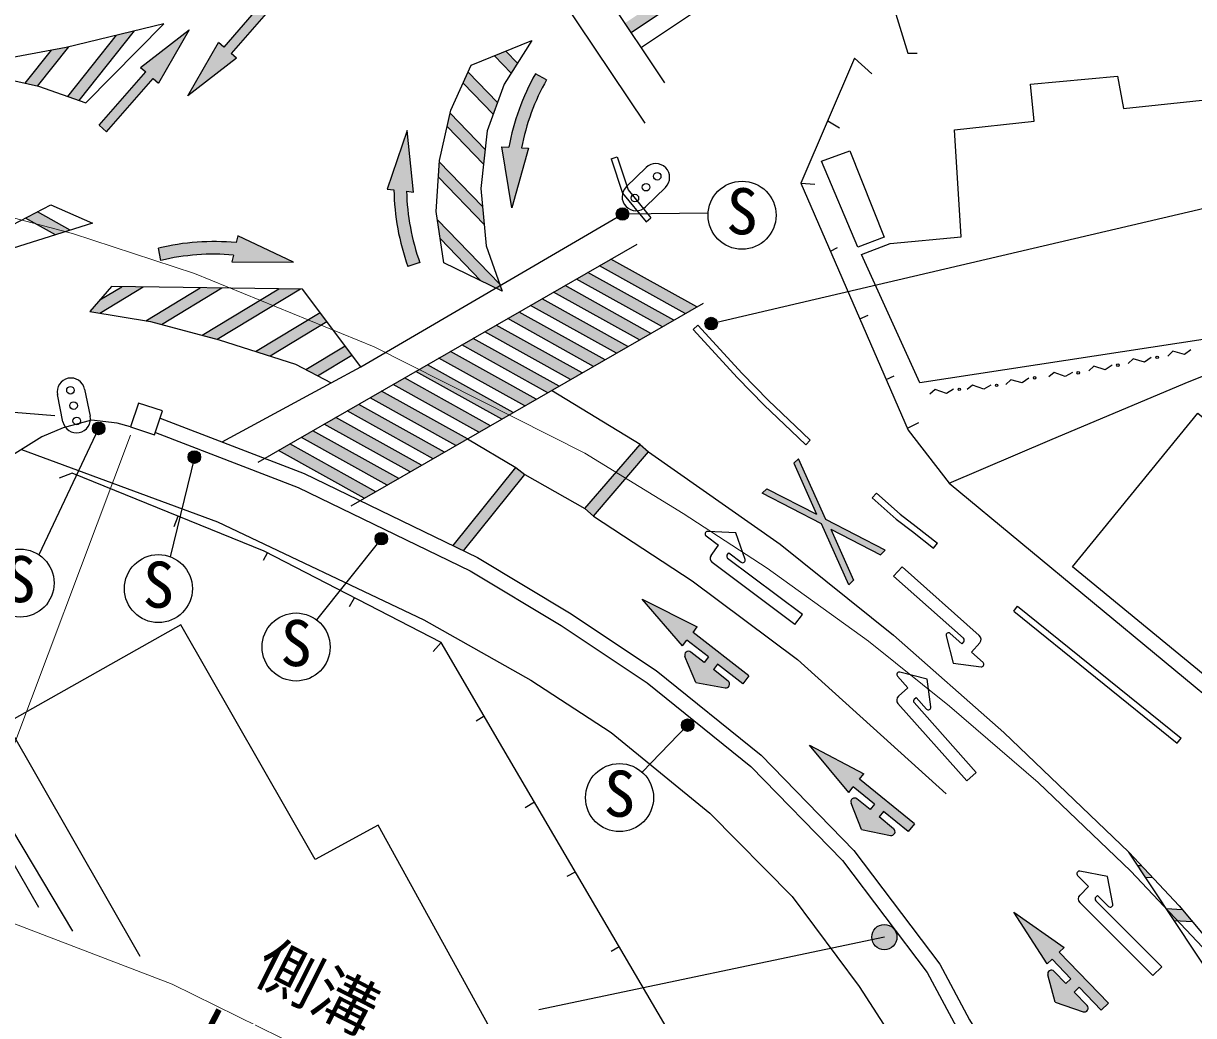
# Model space of a CAD drawing. Units: millimetres at full size, sheet at 1:1000; details may follow other scales. Extents: x 40000 to 680000, y 20000 to 380000.
# Drawn here: x 477928 to 524375, y 270350 to 309737 of the extents above; entities that cross this region are included whole.
import ezdxf
from ezdxf.enums import TextEntityAlignment as Align

# ---------------------------------------------------------------- set-up
doc = ezdxf.new("R2010")
doc.units = ezdxf.units.MM
doc.header["$LTSCALE"] = 1000
doc.linetypes.add('CHAIN', pattern=[18.5, 12, -1.5, 3.5, -1.5])
for name, color, linetype, lineweight in [('M-BGD', 7, 'Continuous', 25), ('M-BGD-EXST', 7, 'Continuous', 25), ('M-BMK', 2, 'CHAIN', 13), ('M-STR-HTXT', 7, 'Continuous', 13), ('M-STR-STRC', 7, 'Continuous', 25)]:
    doc.layers.add(name, color=color, linetype=linetype, lineweight=lineweight)
doc.styles.add('ＭＳ ゴシック', font='')
doc.styles.get('ＭＳ ゴシック').set_extended_font_data('MS Gothic')

msp = doc.modelspace()

# ---------------------------------------------------------------- hatches: boundary and pattern name
at = {"layer": 'M-BGD-EXST'}
for points in [[(501958, 302171, 0.41421), (501708, 302421, 0.41421), (501458, 302171, 1)], [(505476, 297819, 0.41421), (505226, 298069, 0.41421), (504976, 297819, 1)], [(481164, 293659, 0.41421), (480914, 293909, 0.41421), (480664, 293659, 1)], [(484963, 292522, 0.41421), (484713, 292772, 0.41421), (484463, 292522, 1)], [(492384, 289282, 0.41421), (492134, 289532, 0.41421), (491884, 289282, 1)], [(504543, 281880, 0.41421), (504293, 282130, 0.41421), (504043, 281880, 1)]]:
    msp.add_hatch(color=256, dxfattribs=at).paths.add_polyline_path(points)
at = {"layer": 'M-STR-STRC'}
for points in [[(504549, 311034), (504300, 311409), (501809, 309750), (502058, 309376)], [(486180, 308539), (488021, 310664), (487721, 310924), (485879, 308800), (485672, 308980), (484459, 306858), (486388, 308359)], [(482340, 309442), (481627, 309269), (479688, 306833), (480138, 306675)], [(482785, 307811), (480933, 305696), (481232, 305434), (483084, 307550), (483291, 307369), (484513, 309484), (482578, 307993)], [(479726, 308807), (479631, 308784), (479046, 308675), (477999, 307359), (478486, 307249)], [(497537, 308154), (497072, 308634), (496622, 308452), (497289, 307763)], [(495579, 307803), (495379, 307363), (496575, 306129), (496746, 306599)], [(497318, 302420), (496918, 304837), (497195, 304822), (497226, 304983), (497259, 305143), (497296, 305302), (497335, 305461), (497377, 305619), (497422, 305776), (497470, 305933), (497520, 306088), (497573, 306243), (497629, 306397), (497687, 306549), (497748, 306701), (497812, 306852), (497878, 307001), (497947, 307149), (498018, 307296), (498093, 307442), (498169, 307587), (498248, 307730), (498693, 307502), (498642, 307409), (498568, 307272), (498497, 307135), (498428, 306996), (498362, 306856), (498298, 306714), (498236, 306572), (498177, 306429), (498121, 306284), (498067, 306139), (498016, 305993), (497967, 305846), (497921, 305698), (497877, 305549), (497836, 305399), (497798, 305249), (497762, 305098), (497729, 304947), (497698, 304795), (497975, 304780)], [(494864, 306170), (494745, 305646), (496192, 304152), (496256, 304733)], [(493161, 305479), (492361, 303163), (492637, 303132), (492640, 302968), (492647, 302805), (492656, 302642), (492668, 302478), (492683, 302316), (492701, 302153), (492722, 301991), (492745, 301829), (492772, 301668), (492801, 301507), (492833, 301346), (492867, 301187), (492905, 301027), (492945, 300869), (492988, 300711), (493034, 300554), (493083, 300398), (493134, 300243), (493188, 300088), (493665, 300239), (493629, 300339), (493580, 300486), (493533, 300634), (493488, 300782), (493446, 300931), (493407, 301081), (493370, 301232), (493336, 301383), (493305, 301535), (493276, 301687), (493250, 301840), (493226, 301993), (493206, 302147), (493188, 302301), (493172, 302455), (493160, 302610), (493150, 302764), (493142, 302919), (493138, 303074), (493414, 303042)], [(494435, 304241), (494397, 303633), (496221, 301750), (496153, 302468)], [(478486, 302258), (478008, 302009), (479198, 301344), (479787, 301530)], [(494362, 301945), (494478, 301179), (496077, 299527), (496935, 299112), (496836, 299390)], [(488649, 300257), (486434, 301304), (486373, 301033), (486210, 301048), (486047, 301059), (485883, 301068), (485720, 301073), (485557, 301076), (485393, 301076), (485230, 301073), (485066, 301067), (484903, 301059), (484740, 301047), (484577, 301033), (484414, 301016), (484252, 300996), (484090, 300973), (483929, 300947), (483767, 300919), (483607, 300888), (483447, 300853), (483288, 300817), (483385, 300326), (483489, 300350), (483640, 300384), (483792, 300414), (483945, 300443), (484098, 300468), (484251, 300491), (484405, 300511), (484559, 300528), (484713, 300543), (484867, 300555), (485022, 300564), (485177, 300571), (485332, 300575), (485487, 300576), (485642, 300575), (485797, 300570), (485952, 300564), (486106, 300554), (486261, 300542), (486199, 300271)], [(501247, 300375), (500791, 300113), (504199, 298218), (504654, 298480)], [(500336, 299851), (499881, 299589), (503289, 297695), (503744, 297956)], [(482680, 299274), (481829, 299285), (480961, 298760), (480559, 298298), (480959, 298233)], [(485801, 299234), (484950, 299245), (482787, 297936), (482968, 297907), (483412, 297788)], [(488922, 299194), (488071, 299205), (485019, 297358), (485621, 297197)], [(499426, 299328), (498971, 299066), (502379, 297171), (502834, 297433)], [(498516, 298804), (498061, 298542), (501469, 296647), (501924, 296909)], [(489972, 297901), (489701, 298263), (487146, 296717), (487717, 296536)], [(497606, 298280), (497151, 298018), (500559, 296123), (501014, 296385)], [(496696, 297756), (496241, 297495), (499649, 295600), (500104, 295862)], [(490965, 296573), (490694, 296935), (489143, 295997), (489607, 295751)], [(495786, 297233), (495331, 296971), (498739, 295076), (499194, 295338)], [(494876, 296709), (494421, 296447), (497828, 294552), (498284, 294814)], [(493966, 296185), (493510, 295923), (496918, 294029), (497373, 294290)], [(493055, 295662), (492600, 295400), (496008, 293505), (496463, 293767)], [(492145, 295138), (491690, 294876), (495098, 292981), (495553, 293243)], [(491235, 294614), (490780, 294352), (494188, 292457), (494643, 292719)], [(490325, 294090), (489870, 293829), (493278, 291934), (493733, 292196)], [(489415, 293567), (488960, 293305), (492368, 291410), (492823, 291672)], [(488505, 293043), (488050, 292781), (491458, 290886), (491913, 291148)], [(502743, 292733), (502402, 293026), (500211, 290474), (500552, 290181)], [(509600, 289869), (510684, 287452), (510876, 287634), (509973, 289657), (511944, 288645), (512136, 288827), (509782, 290041), (508699, 292458), (508506, 292276), (509409, 290252), (507438, 291265), (507246, 291083)], [(497827, 291829), (497476, 292110), (494980, 289005), (495396, 288804)], [(505314, 284083), (505483, 284300), (506482, 283523), (506726, 283837), (504506, 285563), (504675, 285780), (502492, 286877), (504093, 285032), (504262, 285249), (505114, 284586), (504946, 284369), (504417, 284780, 0.77336), (504187, 284603), (504623, 283575), (505782, 283360, 0.78564), (505901, 283626)], [(511893, 278237), (512066, 278450), (513048, 277653), (513299, 277961), (511117, 279734), (511290, 279947), (509131, 281091), (510693, 279212), (510866, 279425), (511704, 278745), (511531, 278531), (511011, 278954, 0.77336), (510777, 278781), (511192, 277744), (512345, 277505, 0.78564), (512470, 277768)], [(522308, 276304), (522159, 276312), (522469, 275844), (522751, 275829)], [(523917, 274563), (523297, 274597), (523607, 274129), (524315, 274090)], [(519631, 271286), (519829, 271477), (520707, 270567), (520993, 270843), (519041, 272866), (519239, 273057), (517234, 274454), (518557, 272399), (518755, 272590), (519504, 271813), (519306, 271622), (518841, 272104, 0.77336), (518588, 271962), (518875, 270882), (519991, 270505, 0.78564), (520147, 270751)], [(512600, 273466, 0.41421), (512100, 273966, 0.41421), (511600, 273466, 1)]]:
    msp.add_hatch(color=256, dxfattribs=at).paths.add_polyline_path(points)
h = msp.add_hatch(color=256, dxfattribs=at)
edge = h.paths.add_edge_path()
edge.add_line((505861, 288640), (505921, 288720))
h = msp.add_hatch(color=256, dxfattribs=at)
edge = h.paths.add_edge_path()
edge.add_line((515247, 285186), (515181, 285111))
h = msp.add_hatch(color=256, dxfattribs=at)
edge = h.paths.add_edge_path()
edge.add_line((513289, 282917), (513364, 282984))
h = msp.add_hatch(color=256, dxfattribs=at)
edge = h.paths.add_edge_path()
edge.add_line((520493, 275054), (520564, 275124))

# ---------------------------------------------------------------- linework, layer by layer
at = {"layer": 'M-BGD'}
for p, q in [((504410, 310075), (502458, 308775)), ((509851, 305872), (510318, 305597)), ((501254, 304358), (501491, 304438)), ((508784, 303391), (509344, 303351)), ((502641, 301865), (502835, 302023)), ((509959, 300692), (510246, 300841)), ((504512, 297591), (504697, 297760)), ((511128, 298008), (511462, 298155)), ((512175, 295601), (512495, 295748)), ((513017, 293668), (513469, 293890)), ((508989, 293013), (509159, 293196)), ((511623, 290907), (511789, 291093)), ((483918, 289760), (484071, 290170)), ((514054, 288908), (514208, 289105)), ((487454, 288433), (487618, 288715)), ((490870, 286596), (491065, 286935)), ((517234, 286409), (517391, 286603)), ((517391, 286603), (523878, 281366)), ((517234, 286409), (523721, 281171)), ((494186, 284807), (494515, 285155)), ((495902, 282045), (496213, 282249)), ((523721, 281171), (523878, 281366)), ((497838, 278612), (498213, 278831)), ((477490, 277695), (479880, 273705)), ((499513, 275881), (499836, 276059)), ((501253, 272911), (501575, 273089))]:
    msp.add_line(p, q, dxfattribs=at)
for points in [[(513257, 311989), (512290, 310975), (513030, 308549), (513399, 308549)], [(511600, 307740), (510918, 308353), (508784, 303391), (513048, 293596), (514674, 291491), (526055, 282063), (536314, 273625), (543401, 267834), (546080, 263758), (548673, 259052), (550763, 255032), (552095, 252068)], [(501254, 304358), (501711, 303001), (502641, 301865)], [(501491, 304438), (501934, 303124), (502835, 302023)], [(514674, 291491), (518671, 293199), (524036, 295454), (528571, 297281), (530303, 297234), (528238, 302096)], [(504697, 297760), (506457, 295838), (507504, 294765), (508570, 293742), (509159, 293196)], [(504512, 297591), (506275, 295667), (507328, 294587), (508398, 293560), (508989, 293013)], [(522697, 296474), (522431, 296295), (521978, 296425), (521777, 296236)], [(524271, 296784), (524010, 296600), (523554, 296720), (523357, 296527)], [(519562, 295876), (519283, 295719), (518841, 295884), (518626, 295712)], [(521137, 296164), (520868, 295990), (520417, 296127), (520213, 295942)], [(517832, 295655), (517571, 295470), (517115, 295589), (516918, 295396)], [(514841, 295214), (514566, 295049), (514120, 295202), (513910, 295025)], [(516321, 295374), (516045, 295213), (515601, 295373), (515388, 295198)], [(483353, 294071), (489069, 291866), (495948, 288536), (499598, 286341), (503048, 284048), (507205, 280685), (510889, 276905), (514308, 272389), (515481, 270184), (517531, 266859), (515151, 265247)], [(482184, 293716), (481651, 293862), (480634, 293981), (479508, 293678), (478664, 293331), (471054, 288578), (466239, 285619), (457986, 280497)], [(483166, 293500), (488830, 291315), (495662, 288008), (499277, 285834), (502692, 283563), (506800, 280241), (510433, 276513), (513801, 272065), (514961, 269886), (516719, 267033), (514815, 265743)], [(477856, 292827), (485627, 289956), (493827, 286059), (498074, 283659), (501253, 281584), (505178, 278380), (508442, 275076), (511097, 271509), (514815, 265743)], [(512406, 253835), (512688, 254041), (503571, 269680), (496962, 280966), (494515, 285155), (487484, 288784), (479862, 291879), (479346, 291688)], [(511623, 290907), (512574, 290059), (513214, 289566), (514054, 288908)], [(511789, 291093), (512734, 290252), (513367, 289764), (514208, 289105)], [(496926, 268975), (492004, 277908), (489503, 276540), (484179, 285857), (477251, 281962), (482545, 272704)], [(462284, 279602), (461113, 281552), (464949, 283762), (467939, 278952), (470832, 280707), (469922, 282397), (472424, 283664), (471801, 284532), (473002, 285271), (477490, 277695), (476922, 277417), (478525, 274657)]]:
    msp.add_lwpolyline(points, dxfattribs=at)
for points in [[(511194, 300562), (512337, 301001), (515148, 301265), (514884, 305510), (518047, 305861), (517901, 307325), (521356, 307647), (521591, 306359), (525720, 306798), (526803, 302612), (527828, 302641), (528473, 297752), (513508, 295468)], [(509603, 304266), (510728, 304674), (512097, 301248), (511049, 300851)], [(482184, 293716), (483135, 293405), (483446, 294355), (482495, 294667)], [(524547, 294265), (535971, 284770), (531048, 278725), (519570, 288167)]]:
    msp.add_lwpolyline(points, close=True, dxfattribs=at)
for centre in [(522931, 296482), (519796, 295865), (521371, 296168), (516556, 295367), (518066, 295669), (515075, 295210)]:
    msp.add_circle(centre, 50, dxfattribs=at)
at = {"layer": 'M-BGD-EXST'}
for p, q in [((505226, 297819), (534870, 304769)), ((501708, 302171), (505105, 302218)), ((480914, 293659), (478546, 288642)), ((484713, 292522), (483750, 288568)), ((492134, 289282), (489567, 286059)), ((504293, 281880), (502483, 280014))]:
    msp.add_line(p, q, dxfattribs=at)
for centre, radius in [((506452, 302123), 1350), ((501708, 302171), 250), ((505226, 297819), 250), ((480914, 293659), 250), ((484713, 292522), 250), ((492134, 289282), 250), ((477796, 287520), 1350), ((483286, 287300), 1350), ((488752, 284982), 1350), ((504293, 281880), 250), ((501588, 279003), 1350)]:
    msp.add_circle(centre, radius, dxfattribs=at)
at = {"layer": 'M-BMK'}
msp.add_lwpolyline([(436217, 305159), (446667, 305814), (451031, 305918), (455270, 305762), (460955, 305323), (467369, 304338), (473881, 302992), (479878, 301394), (484717, 299809), (491851, 296901), (500206, 292675), (504109, 290280), (507450, 288111), (511473, 285217), (514691, 282632), (518204, 279603), (521882, 276089), (526435, 271241), (529878, 267024), (534087, 261111), (536922, 256736), (539000, 253026), (540772, 249507), (541958, 247091)], dxfattribs=at)
at = {"layer": 'M-STR-HTXT'}
msp.add_line((474897, 274039), (482175, 293392), dxfattribs=at)
msp.add_lwpolyline([(475215, 274887), (483834, 271592), (491574, 267785), (497600, 264209), (502830, 260674), (507932, 256633)], dxfattribs=at)
at = {"layer": 'M-STR-STRC'}
for p, q in [((503391, 307373), (495345, 319458)), ((494582, 317735), (502587, 305771)), ((487721, 310924), (485879, 308800)), ((504549, 311034), (502058, 309376)), ((504549, 311034), (502058, 309376)), ((488021, 310664), (486180, 308539)), ((480138, 306675), (482340, 309442)), ((482578, 307993), (484513, 309484)), ((484513, 309484), (483291, 307369)), ((479688, 306833), (481627, 309269)), ((484459, 306858), (485672, 308980)), ((485879, 308800), (485672, 308980)), ((477999, 307359), (479046, 308675)), ((478486, 307249), (479726, 308807)), ((486388, 308359), (486180, 308539)), ((496622, 308452), (497289, 307763)), ((497072, 308634), (497537, 308154)), ((482578, 307993), (482785, 307811)), ((486388, 308359), (484459, 306858)), ((480933, 305696), (482785, 307811)), ((481232, 305434), (483084, 307550)), ((483084, 307550), (483291, 307369)), ((495579, 307803), (496746, 306599)), ((498693, 307502), (498248, 307730)), ((495379, 307363), (496575, 306129)), ((494864, 306170), (496256, 304733)), ((481232, 305434), (480933, 305696)), ((494745, 305646), (496192, 304152)), ((493161, 305479), (492361, 303163)), ((493414, 303042), (493161, 305479)), ((497318, 302420), (496918, 304837)), ((496918, 304837), (497195, 304822)), ((497975, 304780), (497318, 302420)), ((497698, 304795), (497975, 304780)), ((494435, 304241), (496153, 302468)), ((501857, 303246), (502644, 304014)), ((494397, 303633), (496221, 301750)), ((492361, 303163), (492637, 303132)), ((493138, 303074), (493414, 303042)), ((503412, 303227), (502625, 302459)), ((479198, 301344), (478008, 302009)), ((479787, 301530), (478486, 302258)), ((491318, 296101), (501492, 302045)), ((494362, 301945), (496836, 299390)), ((486434, 301304), (486373, 301033)), ((488649, 300257), (486434, 301304)), ((494478, 301179), (496077, 299527)), ((483385, 300326), (483288, 300817)), ((486261, 300542), (486199, 300271)), ((487240, 292315), (502294, 300978)), ((486199, 300271), (488649, 300257)), ((493665, 300239), (493188, 300088)), ((504199, 298218), (500791, 300113)), ((504654, 298480), (501247, 300375)), ((503289, 297695), (499881, 299589)), ((503744, 297956), (500336, 299851)), ((480959, 298233), (482680, 299274)), ((480961, 298760), (481829, 299285)), ((482787, 297936), (484950, 299245)), ((483412, 297788), (485801, 299234)), ((485019, 297358), (488071, 299205)), ((485621, 297197), (488922, 299194)), ((502834, 297433), (499426, 299328)), ((501924, 296909), (498516, 298804)), ((502379, 297171), (498971, 299066)), ((487146, 296717), (489701, 298263)), ((490932, 290584), (504916, 298630)), ((501014, 296385), (497606, 298280)), ((501469, 296647), (498061, 298542)), ((487717, 296536), (489972, 297901)), ((500104, 295862), (496696, 297756)), ((500559, 296123), (497151, 298018)), ((499649, 295600), (496241, 297495)), ((489143, 295997), (490694, 296935)), ((498739, 295076), (495331, 296971)), ((499194, 295338), (495786, 297233)), ((489607, 295751), (490965, 296573)), ((497828, 294552), (494421, 296447)), ((498284, 294814), (494876, 296709)), ((496918, 294029), (493510, 295923)), ((497373, 294290), (493966, 296185)), ((485820, 293120), (490146, 295466)), ((496463, 293767), (493055, 295662)), ((479497, 293921), (479276, 294999)), ((480354, 295220), (480574, 294142)), ((495553, 293243), (492145, 295138)), ((496008, 293505), (492600, 295400)), ((502402, 293026), (498886, 295161)), ((472896, 294682), (479176, 294178)), ((494643, 292719), (491235, 294614)), ((495098, 292981), (491690, 294876)), ((493733, 292196), (490325, 294090)), ((494188, 292457), (490780, 294352)), ((492823, 291672), (489415, 293567)), ((493278, 291934), (489870, 293829)), ((492368, 291410), (488960, 293305)), ((495553, 293243), (497476, 292110)), ((491458, 290886), (488050, 292781)), ((491913, 291148), (488505, 293043)), ((500211, 290474), (502402, 293026)), ((500552, 290181), (502743, 292733)), ((502402, 293026), (502743, 292733)), ((494980, 289005), (497476, 292110)), ((495396, 288804), (497827, 291829)), ((497476, 292110), (497827, 291829)), ((497827, 291829), (500211, 290474)), ((500211, 290474), (500552, 290181)), ((505025, 289391), (505521, 289020)), ((506201, 289510), (505091, 289571)), ((506571, 288461), (506201, 289510)), ((505221, 288619), (505521, 289020)), ((505861, 288640), (505921, 288720)), ((508846, 286276), (505881, 288500)), ((505921, 288720), (506417, 288348)), ((508546, 285876), (505261, 288339)), ((512801, 288162), (512469, 287789)), ((512801, 288162), (515870, 285435)), ((512469, 287789), (515239, 285327)), ((502492, 286877), (504675, 285780)), ((504093, 285032), (502492, 286877)), ((508546, 285876), (508846, 286276)), ((504506, 285563), (504675, 285780)), ((504093, 285032), (504262, 285249)), ((505114, 284586), (504262, 285249)), ((506726, 283837), (504506, 285563)), ((514554, 285423), (514836, 284347)), ((515181, 285111), (514718, 285523)), ((504946, 284369), (504417, 284780)), ((515247, 285186), (515181, 285111)), ((515887, 285153), (515555, 284779)), ((516018, 284367), (515555, 284779)), ((504623, 283575), (504187, 284603)), ((505114, 284586), (504946, 284369)), ((505483, 284300), (505314, 284083)), ((506482, 283523), (505483, 284300)), ((514836, 284347), (515938, 284193)), ((505901, 283626), (505314, 284083)), ((506726, 283837), (506482, 283523)), ((512620, 283820), (513032, 283357)), ((513796, 283702), (512720, 283984)), ((504623, 283575), (505782, 283360)), ((512658, 283025), (513032, 283357)), ((513949, 282601), (513796, 283702)), ((513289, 282917), (513364, 282984)), ((513364, 282984), (513776, 282520)), ((515370, 279674), (512641, 282743)), ((515743, 280006), (513281, 282776)), ((509131, 281091), (511290, 279947)), ((510693, 279212), (509131, 281091)), ((511117, 279734), (511290, 279947)), ((513299, 277961), (511117, 279734)), ((515370, 279674), (515743, 280006)), ((510693, 279212), (510866, 279425)), ((511704, 278745), (510866, 279425)), ((511192, 277744), (510777, 278781)), ((511531, 278531), (511011, 278954)), ((511704, 278745), (511531, 278531)), ((512066, 278450), (511893, 278237)), ((512470, 277768), (511893, 278237)), ((513048, 277653), (512066, 278450)), ((513299, 277961), (513048, 277653)), ((511192, 277744), (512345, 277505)), ((519772, 275916), (520210, 275478)), ((520953, 275867), (519862, 276085)), ((522159, 276312), (522308, 276304)), ((519857, 275124), (520210, 275478)), ((521171, 274776), (520953, 275867)), ((522469, 275844), (522751, 275829)), ((520493, 275054), (520564, 275124)), ((520564, 275124), (521002, 274686)), ((522761, 271938), (519857, 274841)), ((523114, 272292), (520493, 274912)), ((523297, 274597), (523917, 274563)), ((517234, 274454), (519239, 273057)), ((518557, 272399), (517234, 274454)), ((523607, 274129), (524315, 274090)), ((512100, 273466), (498390, 270584)), ((519041, 272866), (519239, 273057)), ((520993, 270843), (519041, 272866)), ((518557, 272399), (518755, 272590)), ((519504, 271813), (518755, 272590)), ((522761, 271938), (523114, 272292)), ((518875, 270882), (518588, 271962)), ((519306, 271622), (518841, 272104)), ((519504, 271813), (519306, 271622)), ((519829, 271477), (519631, 271286)), ((520147, 270751), (519631, 271286)), ((520707, 270567), (519829, 271477)), ((518875, 270882), (519991, 270505)), ((520993, 270843), (520707, 270567))]:
    msp.add_line(p, q, dxfattribs=at)
for points in [[(480410, 306580), (483500, 309724), (479631, 308784), (475288, 307974), (478529, 307239)], [(494620, 300233), (494313, 302276), (494439, 304301), (494891, 306290), (495705, 308080), (498110, 309056), (497007, 307320), (496338, 305476), (496085, 303180), (496302, 300902), (496935, 299112)], [(474152, 299608), (476567, 301259), (479020, 302536), (480672, 301810), (477268, 300734)], [(490146, 295466), (491318, 296101), (489007, 299193), (481422, 299290), (480559, 298298), (482968, 297907), (485702, 297175), (488730, 296215)]]:
    msp.add_lwpolyline(points, close=True, dxfattribs=at)
for points in [[(502743, 292733), (507961, 289068), (512458, 285457), (516849, 281592), (521809, 276839)], [(509973, 289657), (511944, 288645), (512136, 288827), (509782, 290041), (508699, 292458), (508506, 292276), (509409, 290252)], [(509973, 289657), (510876, 287634), (510684, 287452), (509600, 289869), (507246, 291083), (507438, 291265), (509409, 290252)], [(500552, 290181), (504477, 287604), (508657, 284484), (514551, 279157)], [(540343, 246299), (538863, 248796), (532990, 258157), (530409, 262283), (529155, 264744), (527356, 268363), (525409, 271413), (521809, 276839), (523800, 274702), (525710, 272434), (530750, 266085), (535576, 259156), (538207, 254784), (539303, 252843), (541937, 247081)]]:
    msp.add_lwpolyline(points, dxfattribs=at)
for centre, radius in [((503085, 303669), 150), ((502642, 303235), 150), ((502198, 302802), 150), ((479796, 295173), 150), ((479920, 294565), 150), ((480045, 293958), 150), ((512100, 273466), 500)]:
    msp.add_circle(centre, radius, dxfattribs=at)
for centre, radius, start, end in [((506409, 303128), 9369, 150.5828, 169.5828), ((506421, 303124), 8881, 150.4672, 169.154), ((503028, 303621), 550, 44.319, 134.319), ((503028, 303621), 550, 314.319, 44.319), ((502005, 303256), 9369, 180.7617, 199.7617), ((502017, 303258), 8881, 181.1904, 199.8772), ((502241, 302852), 550, 134.319, 224.319), ((502241, 302852), 550, 224.319, 314.319), ((485478, 291707), 9369, 84.5202, 103.5202), ((485479, 291695), 8881, 84.9489, 103.6358), ((479815, 295109), 550, 101.5823, 191.5822), ((479815, 295109), 550, 11.5823, 101.5823), ((480036, 294032), 550, 281.5822, 11.5823), ((480036, 294032), 550, 191.5822, 281.5822), ((505085, 289471), 100, 86.8269, 233.1368), ((505381, 288500), 200, 143.2012, 233.1368), ((505941, 288580), 100, 143.1368, 233.1368), ((506477, 288428), 100, 233.1368, 19.4468), ((514651, 285448), 100, 48.3736, 194.6835), ((515172, 285252), 100, 318.3736, 48.3736), ((515737, 285285), 200, 318.4379, 48.3736), ((504325, 284662), 150, 52.1318, 203), ((515951, 284292), 100, 262.0637, 48.3736), ((512695, 283887), 100, 75.3306, 221.6405), ((505809, 283508), 150, 259.5131, 52.1318), ((512791, 282876), 200, 131.7049, 221.6405), ((513356, 282842), 100, 131.6405, 221.6405), ((513850, 282587), 100, 221.6405, 7.9505), ((510916, 278837), 150, 50.913, 201.7811), ((512376, 277652), 150, 258.2943, 50.913), ((519843, 275987), 100, 78.697, 225.007), ((519998, 274983), 200, 135.0713, 225.007), ((520564, 274983), 100, 135.007, 225.007), ((521073, 274757), 100, 225.007, 11.3169), ((518733, 272000), 150, 43.9654, 194.8335), ((520039, 270647), 150, 251.3467, 43.9654)]:
    msp.add_arc(centre, radius, start, end, dxfattribs=at)

# ---------------------------------------------------------------- texts
at = {"layer": 'M-BGD-EXST', "style": 'ＭＳ ゴシック'}
for p in [(505797, 300830), (477141, 286227), (482631, 286007), (488097, 283689), (500933, 277711)]:
    msp.add_text('S', height=1833, rotation=358.508, dxfattribs=at).set_placement(p, align=Align.BOTTOM_LEFT)
at = {"layer": 'M-STR-HTXT', "style": 'ＭＳ ゴシック'}
for s, rotation, p in [('側溝', 333.208, (486712, 271291)), ('L=48.0', 332.765, (484277, 268634))]:
    msp.add_text(s, height=1833, rotation=rotation, dxfattribs=at).set_placement(p, align=Align.BOTTOM_LEFT)

doc.saveas('drawing.dxf')
